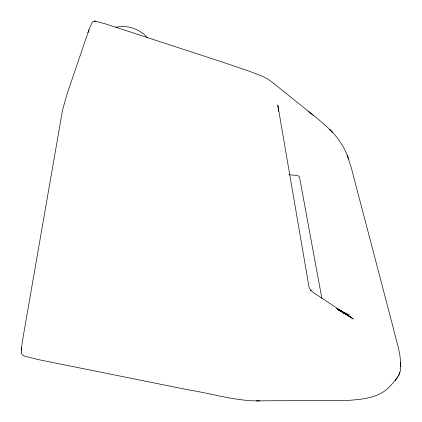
<?xml version="1.0" encoding="UTF-8"?>
<svg xmlns="http://www.w3.org/2000/svg" width="422" height="422" viewBox="0 0 422 422"><rect width="100%" height="100%" fill="white"/><g stroke="black" fill="none" stroke-linecap="round" stroke-linejoin="round"><path stroke-width="0.63" d="M348.53 158.851C344.79 147.579 338.064 137.424 329.482 129.248L332.357 132.186L326.57 126.458L318.283 119.262L272.369 82.337L268.086 79.246L262.953 76.493L249.006 71.102L221.175 61.675L106.312 24.138L95.472 21.137L93.352 21.353L91.922 22.793L88.973 29.767L67.045 94.053L62.53 110.137L23.342 335.738L21.527 347.512L21.29 351.658L21.564 353.478L22.561 355.092L24.212 356.057L38.238 359.576L188.65 389.912C212.319 393.642 235.74 401.248 259.899 400.884M347.327 155.565L351.278 167.756L393.388 328.358C396.474 342.395 402.314 356.727 400.23 371.349C398.69 377.648 393.599 382.058 389.543 386.795C379.019 397.841 362.799 399.317 348.43 400.373C317.703 400.821 286.96 400.541 256.228 400.9M21.527 347.512L21.3 350.518M88.973 29.767L87.982 32.61M398.716 375.511L399.877 372.399M394.923 380.728L397.962 376.762M115.818 27.293C123.53 25.515 131.822 26.918 138.754 30.685L143.506 33.876L147.737 37.88M349.674 315.034L337.647 309.231M95.472 21.137L94.048 21.1M289.059 174.719L297.573 175.52L299.056 176.459L299.673 178.031L321.907 298.576M337.727 309.273L342.363 311.642L338.544 309.679M337.816 309.379L347.285 314.838L337.716 309.294M337.716 309.373L346.304 314.474L338.006 309.347M339.826 310.555L353.372 319.011L313.013 292.288L310.603 290.136L309.036 287.171L277.792 105.057L278.599 111.461M338.966 310.006L350.297 316.864L336.323 308.303M308.234 111.334L313.119 115.148M310.903 290.489L311.088 290.7L310.603 290.136M400.647 362.477L400.71 366.66"/></g></svg>
